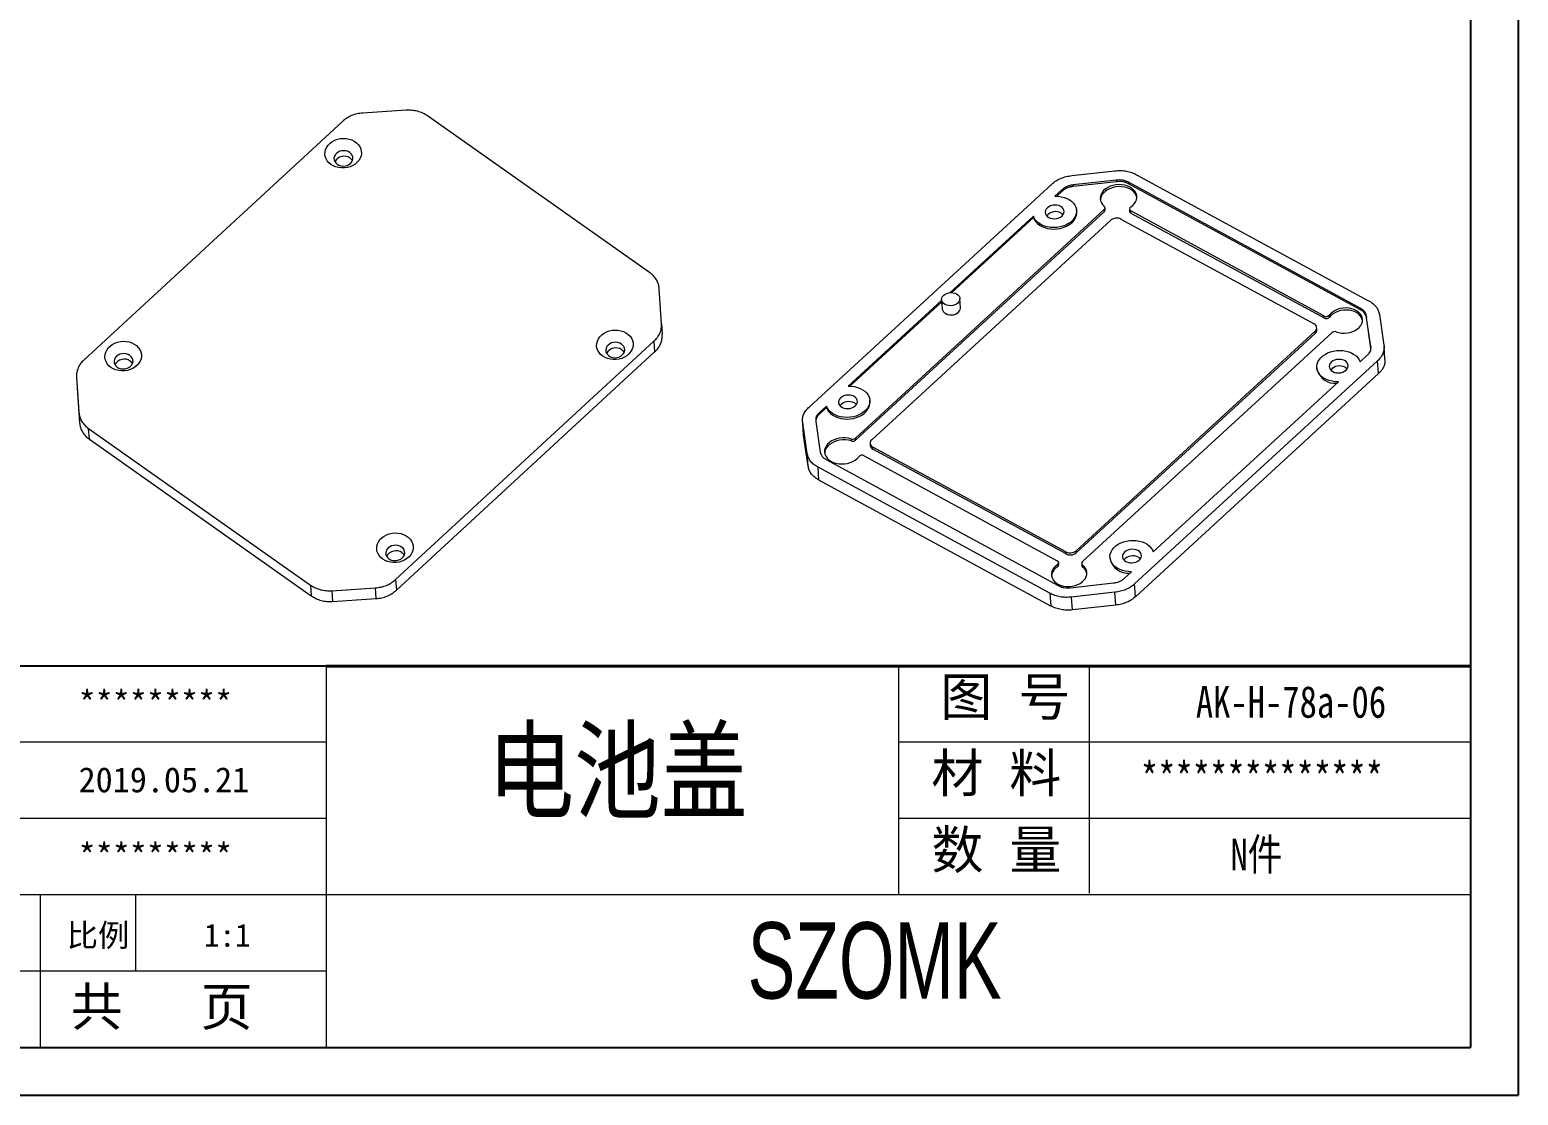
# Model space of a CAD drawing. Header units: inches. Extents: x 1127 to 4647, y 569 to 968.
# Drawn here: x 4443.2 to 4646.7, y 569 to 714.6 of the extents above; entities that cross this region are included whole.
import ezdxf

# ---------------------------------------------------------------- set-up
doc = ezdxf.new("R2010")
doc.units = ezdxf.units.IN
doc.layers.add('文字', color=81, linetype='Continuous')
doc.layers.add('粗实线', color=7, linetype='Continuous', lineweight=30)
doc.layers.add('细实线', color=3, linetype='Continuous', lineweight=9)
doc.styles.get("Standard").update_dxf_attribs({"font": 'txt', "bigfont": 'gbcbig.shx'})
doc.styles.add('宋体', font='', dxfattribs={"width": 0.8, "height": 3.5})
doc.styles.add('长仿宋', font='', dxfattribs={"width": 0.7, "height": 4})
doc.styles.get('宋体').set_extended_font_data('SimSun')
doc.styles.get('长仿宋').set_extended_font_data('SimSun')

msp = doc.modelspace()

# ---------------------------------------------------------------- linework, layer by layer
for p, q in [((4646.674, 842.769), (4646.674, 569.002)), ((4640.156, 836.251), (4640.156, 575.521)), ((4483.718, 627.667), (4405.499, 627.667)), ((4269.508, 575.521), (4640.156, 575.521)), ((4259.49, 569.002), (4646.674, 569.002))]:
    msp.add_line(p, q)
at = {"color": 7, "linetype": 'Continuous', "lineweight": 15}
for p, q in [((4485.935, 702.094), (4450.627, 669.527)), ((4494.648, 703.624), (4488.723, 703.236)), ((4527.904, 681.458), (4497.561, 702.855)), ((4585.646, 694.695), (4591.542, 695.347)), ((4591.731, 694.076), (4585.834, 693.424)), ((4591.731, 694.076), (4591.746, 693.866)), ((4594.504, 694.824), (4626.212, 677.603)), ((4549.735, 663.062), (4582.932, 693.545)), ((4584.33, 692.786), (4583.347, 691.883)), ((4584.345, 692.576), (4583.59, 691.882)), ((4584.33, 692.786), (4584.345, 692.576)), ((4585.834, 693.424), (4585.849, 693.215)), ((4591.746, 693.866), (4585.849, 693.215)), ((4625.081, 676.565), (4593.373, 693.785)), ((4593.373, 693.785), (4593.388, 693.575)), ((4625.096, 676.355), (4593.388, 693.575)), ((4590.079, 690.06), (4556.063, 658.826)), ((4586.317, 689.745), (4586.302, 689.955)), ((4590.099, 689.78), (4590.079, 690.06)), ((4590.209, 690.027), (4590.189, 690.306)), ((4593.519, 690.115), (4593.539, 689.835)), ((4620.118, 675.516), (4593.703, 689.862)), ((4593.724, 689.582), (4593.703, 689.862)), ((4556.083, 658.546), (4590.099, 689.78)), ((4558.289, 658.6), (4590.958, 688.599)), ((4580.387, 689.166), (4568.984, 678.695)), ((4580.402, 688.956), (4569.236, 678.702)), ((4580.387, 689.166), (4580.402, 688.956)), ((4592.363, 688.754), (4618.76, 674.418)), ((4593.724, 689.582), (4620.138, 675.237)), ((4529.551, 674.445), (4529.238, 679.232)), ((4567.856, 677.659), (4555.075, 665.923)), ((4567.852, 677.721), (4567.942, 676.462)), ((4570.436, 676.64), (4570.346, 677.9)), ((4567.872, 677.449), (4555.318, 665.922)), ((4620.889, 675.367), (4620.869, 675.647)), ((4625.081, 676.565), (4625.096, 676.355)), ((4627.688, 675.716), (4628.31, 671.524)), ((4529.551, 674.445), (4529.647, 672.976)), ((4619.15, 673.632), (4619.13, 673.912)), ((4620.138, 675.237), (4620.118, 675.516)), ((4626.522, 671.327), (4625.901, 675.519)), ((4625.901, 675.519), (4625.916, 675.309)), ((4626.538, 671.117), (4625.916, 675.309)), ((4493.211, 639.498), (4528.52, 672.065)), ((4528.52, 672.065), (4528.616, 670.595)), ((4618.909, 673.419), (4586.239, 643.421)), ((4618.929, 673.139), (4586.259, 643.141)), ((4587.093, 641.936), (4621.172, 673.228)), ((4618.929, 673.139), (4618.909, 673.419)), ((4493.307, 638.028), (4528.616, 670.595)), ((4625.052, 669.234), (4626.035, 670.136)), ((4626.522, 671.327), (4626.538, 671.117)), ((4628.455, 669.603), (4628.329, 671.352)), ((4627.432, 669.377), (4594.235, 638.894)), ((4627.557, 667.628), (4594.36, 637.146)), ((4619.137, 668.444), (4619.152, 668.234)), ((4627.557, 667.628), (4627.432, 669.377)), ((4449.595, 667.146), (4449.909, 662.359)), ((4449.595, 667.146), (4449.691, 665.676)), ((4449.691, 665.676), (4450.005, 660.889)), ((4596.78, 643.274), (4622.092, 666.516)), ((4558.046, 663.785), (4558.031, 663.995)), ((4449.909, 662.359), (4450.005, 660.889)), ((4552.116, 663.206), (4551.133, 662.303)), ((4551.133, 662.303), (4551.148, 662.093)), ((4552.131, 662.996), (4551.148, 662.093)), ((4552.116, 663.206), (4552.131, 662.996)), ((4451.242, 660.133), (4481.585, 638.736)), ((4451.338, 658.664), (4451.242, 660.133)), ((4548.838, 661.087), (4548.964, 659.339)), ((4549.479, 656.723), (4548.857, 660.915)), ((4548.983, 659.166), (4548.857, 660.915)), ((4548.983, 659.166), (4548.98, 659.339)), ((4550.645, 661.112), (4551.267, 656.92)), ((4451.338, 658.664), (4481.681, 637.267)), ((4549.604, 654.974), (4548.983, 659.166)), ((4555.453, 658.709), (4555.473, 658.429)), ((4556.063, 658.826), (4556.083, 658.546)), ((4558.068, 658.107), (4558.088, 657.827)), ((4584.835, 643.266), (4558.437, 657.602)), ((4558.457, 657.322), (4558.437, 657.602)), ((4584.855, 642.986), (4558.457, 657.322)), ((4549.604, 654.974), (4549.479, 656.723)), ((4552.087, 655.874), (4583.794, 638.654)), ((4557.265, 656.402), (4583.666, 642.064)), ((4582.664, 637.616), (4550.956, 654.836)), ((4551.081, 653.087), (4550.956, 654.836)), ((4582.789, 635.867), (4551.081, 653.087)), ((4584.855, 642.986), (4584.835, 643.266)), ((4586.239, 643.421), (4586.259, 643.141)), ((4583.68, 641.519), (4583.7, 641.239)), ((4583.87, 641.532), (4583.85, 641.812)), ((4586.982, 641.689), (4587.002, 641.409)), ((4587.125, 641.197), (4587.105, 641.477)), ((4590.866, 642.484), (4590.881, 642.274)), ((4493.211, 639.498), (4493.307, 638.028)), ((4585.437, 638.363), (4591.333, 639.015)), ((4592.838, 639.653), (4593.821, 640.556)), ((4481.585, 638.736), (4481.681, 637.267)), ((4484.499, 637.967), (4490.423, 638.355)), ((4484.499, 637.967), (4484.595, 636.498)), ((4490.423, 638.355), (4490.519, 636.886)), ((4582.664, 637.616), (4582.789, 635.867)), ((4591.522, 637.744), (4585.625, 637.092)), ((4585.75, 635.343), (4585.625, 637.092)), ((4591.647, 635.995), (4591.522, 637.744)), ((4594.36, 637.146), (4594.235, 638.894)), ((4484.595, 636.498), (4490.519, 636.886)), ((4591.647, 635.995), (4585.75, 635.343))]:
    msp.add_line(p, q, dxfattribs=at)
at = {"color": 7, "linetype": 'Continuous', "lineweight": 15, "flags": 128}
for points in [[(4484.363, 696.22), (4484.087, 696.451), (4483.861, 696.715), (4483.691, 697.006), (4483.582, 697.316), (4483.537, 697.639), (4483.556, 697.964), (4483.64, 698.284), (4483.785, 698.591), (4483.989, 698.876), (4484.245, 699.132), (4484.548, 699.353), (4484.889, 699.532), (4485.26, 699.666), (4485.652, 699.75), (4486.053, 699.783), (4486.453, 699.764), (4486.843, 699.692), (4487.211, 699.571), (4487.549, 699.403), (4487.848, 699.192), (4488.1, 698.944), (4488.299, 698.665), (4488.438, 698.364), (4488.516, 698.046), (4488.529, 697.721), (4488.478, 697.397), (4488.363, 697.083), (4488.188, 696.786), (4487.957, 696.515), (4487.676, 696.275), (4487.353, 696.075), (4486.996, 695.917), (4486.613, 695.808), (4486.216, 695.749), (4485.814, 695.743), (4485.418, 695.788), (4485.037, 695.885), (4484.683, 696.03), (4484.363, 696.22)], [(4486.949, 697.857), (4486.712, 697.989), (4486.443, 698.073), (4486.157, 698.107), (4485.866, 698.088), (4485.587, 698.017), (4485.332, 697.898), (4485.114, 697.737), (4484.945, 697.542), (4484.833, 697.322), (4484.783, 697.089), (4484.799, 696.854), (4484.878, 696.629), (4485.018, 696.426), (4485.211, 696.255), (4485.448, 696.123), (4485.716, 696.038), (4486.003, 696.005), (4486.293, 696.024), (4486.573, 696.095), (4486.828, 696.214), (4487.046, 696.375), (4487.215, 696.57), (4487.327, 696.79), (4487.377, 697.023), (4487.361, 697.258), (4487.282, 697.482), (4487.142, 697.685), (4486.949, 697.857)], [(4486.999, 697.093), (4487.192, 696.921), (4487.313, 696.753)], [(4583.347, 691.883), (4583.778, 691.872), (4584.199, 691.817), (4584.601, 691.718), (4584.977, 691.578), (4585.318, 691.4), (4585.617, 691.188), (4585.868, 690.945), (4586.066, 690.677), (4586.206, 690.39), (4586.287, 690.089), (4586.305, 689.781), (4586.26, 689.472), (4586.155, 689.169), (4585.99, 688.878), (4585.769, 688.604), (4585.497, 688.354), (4585.179, 688.134), (4584.823, 687.946), (4584.435, 687.796), (4584.023, 687.687), (4583.597, 687.62), (4583.165, 687.597), (4582.736, 687.619), (4582.318, 687.686), (4581.922, 687.795), (4581.554, 687.944), (4581.223, 688.131), (4580.935, 688.352), (4580.697, 688.601), (4580.513, 688.874), (4580.387, 689.166)], [(4593.687, 690.406), (4593.966, 690.622), (4594.194, 690.866), (4594.367, 691.13), (4594.48, 691.409), (4594.53, 691.695), (4594.515, 691.981), (4594.437, 692.259), (4594.296, 692.523), (4594.097, 692.765), (4593.846, 692.979), (4593.547, 693.159), (4593.21, 693.302), (4592.842, 693.403), (4592.453, 693.46), (4592.054, 693.471), (4591.654, 693.436), (4591.264, 693.356), (4590.894, 693.233), (4590.553, 693.07), (4590.251, 692.871), (4589.994, 692.642), (4589.79, 692.388), (4589.644, 692.116), (4589.56, 691.833), (4589.539, 691.547), (4589.583, 691.263), (4589.69, 690.991), (4589.858, 690.737), (4590.081, 690.507)], [(4594.531, 691.724), (4594.457, 691.979), (4594.316, 692.243), (4594.118, 692.485), (4593.866, 692.699), (4593.567, 692.879), (4593.23, 693.022), (4592.862, 693.123), (4592.473, 693.18), (4592.074, 693.191), (4591.674, 693.156), (4591.284, 693.076), (4590.914, 692.953), (4590.573, 692.79), (4590.271, 692.592), (4590.014, 692.362), (4589.81, 692.109), (4589.664, 691.837), (4589.58, 691.554), (4589.559, 691.368)], [(4584.127, 690.491), (4583.881, 690.594), (4583.608, 690.654), (4583.319, 690.669), (4583.03, 690.637), (4582.755, 690.56), (4582.508, 690.442), (4582.3, 690.289), (4582.144, 690.108), (4582.046, 689.909), (4582.011, 689.702), (4582.042, 689.496), (4582.136, 689.303), (4582.289, 689.132), (4582.493, 688.991), (4582.738, 688.888), (4583.012, 688.827), (4583.301, 688.813), (4583.59, 688.845), (4583.865, 688.922), (4584.112, 689.04), (4584.319, 689.193), (4584.476, 689.373), (4584.573, 689.572), (4584.608, 689.78), (4584.578, 689.985), (4584.484, 690.179), (4584.331, 690.35), (4584.127, 690.491)], [(4580.402, 688.956), (4580.528, 688.665), (4580.712, 688.391), (4580.95, 688.142), (4581.238, 687.921), (4581.569, 687.734), (4581.937, 687.585), (4582.333, 687.476), (4582.751, 687.409), (4583.18, 687.387), (4583.612, 687.41), (4584.039, 687.477), (4584.45, 687.586), (4584.838, 687.736), (4585.194, 687.924), (4585.512, 688.145), (4585.784, 688.394), (4586.005, 688.668), (4586.17, 688.959), (4586.275, 689.262), (4586.32, 689.571), (4586.317, 689.745)], [(4584.192, 689.581), (4584.396, 689.441), (4584.471, 689.367)], [(4568.314, 677.089), (4568.117, 677.225), (4567.97, 677.389), (4567.88, 677.575), (4567.85, 677.773), (4567.884, 677.972), (4567.978, 678.164), (4568.128, 678.337), (4568.327, 678.485), (4568.565, 678.598), (4568.83, 678.672), (4569.108, 678.703), (4569.385, 678.689), (4569.649, 678.631), (4569.884, 678.531), (4570.08, 678.396), (4570.227, 678.231), (4570.318, 678.045), (4570.347, 677.848), (4570.314, 677.648), (4570.22, 677.457), (4570.069, 677.283), (4569.87, 677.136), (4569.632, 677.023), (4569.368, 676.949), (4569.09, 676.918), (4568.812, 676.932), (4568.549, 676.99), (4568.314, 677.089)], [(4568.404, 675.83), (4568.639, 675.731), (4568.903, 675.673), (4569.18, 675.659), (4569.458, 675.689), (4569.723, 675.763), (4569.96, 675.877), (4570.16, 676.024), (4570.31, 676.198), (4570.404, 676.389), (4570.437, 676.589), (4570.436, 676.64)], [(4621.803, 673.338), (4622.159, 673.234), (4622.536, 673.175), (4622.925, 673.16), (4623.316, 673.191), (4623.697, 673.266), (4624.06, 673.384), (4624.393, 673.542), (4624.69, 673.734), (4624.941, 673.957), (4625.14, 674.205), (4625.283, 674.47), (4625.364, 674.746), (4625.383, 675.026), (4625.338, 675.302), (4625.231, 675.567), (4625.064, 675.814), (4624.842, 676.037), (4624.571, 676.229), (4624.258, 676.386), (4623.912, 676.503), (4623.54, 676.577), (4623.154, 676.607), (4622.763, 676.591), (4622.377, 676.531), (4622.007, 676.427), (4621.663, 676.282), (4621.353, 676.1), (4621.086, 675.887), (4620.869, 675.647)], [(4625.383, 674.915), (4625.358, 675.023), (4625.251, 675.288), (4625.084, 675.535), (4624.862, 675.757), (4624.591, 675.949), (4624.278, 676.106), (4623.932, 676.223), (4623.56, 676.297), (4623.174, 676.327), (4622.783, 676.311), (4622.397, 676.251), (4622.027, 676.147), (4621.683, 676.002), (4621.373, 675.821), (4621.106, 675.607), (4620.889, 675.367)], [(4521.512, 670.024), (4521.235, 670.254), (4521.01, 670.518), (4520.84, 670.81), (4520.731, 671.12), (4520.685, 671.443), (4520.705, 671.768), (4520.788, 672.088), (4520.933, 672.395), (4521.137, 672.68), (4521.394, 672.936), (4521.697, 673.157), (4522.038, 673.336), (4522.409, 673.47), (4522.8, 673.554), (4523.201, 673.587), (4523.601, 673.568), (4523.991, 673.496), (4524.36, 673.375), (4524.698, 673.206), (4524.997, 672.996), (4525.249, 672.748), (4525.447, 672.469), (4525.587, 672.167), (4525.664, 671.85), (4525.678, 671.525), (4525.626, 671.201), (4525.511, 670.887), (4525.336, 670.59), (4525.105, 670.319), (4524.825, 670.079), (4524.502, 669.878), (4524.144, 669.721), (4523.762, 669.612), (4523.365, 669.553), (4522.963, 669.547), (4522.566, 669.592), (4522.186, 669.689), (4521.831, 669.834), (4521.512, 670.024)], [(4454.293, 668.486), (4454.017, 668.716), (4453.791, 668.98), (4453.621, 669.271), (4453.512, 669.581), (4453.467, 669.904), (4453.486, 670.229), (4453.57, 670.549), (4453.715, 670.856), (4453.919, 671.141), (4454.175, 671.397), (4454.478, 671.618), (4454.82, 671.797), (4455.191, 671.931), (4455.582, 672.015), (4455.983, 672.048), (4456.383, 672.029), (4456.773, 671.957), (4457.141, 671.836), (4457.48, 671.668), (4457.778, 671.457), (4458.03, 671.209), (4458.229, 670.931), (4458.369, 670.629), (4458.446, 670.311), (4458.459, 669.986), (4458.408, 669.662), (4458.293, 669.348), (4458.118, 669.051), (4457.887, 668.78), (4457.606, 668.54), (4457.283, 668.34), (4456.926, 668.182), (4456.543, 668.073), (4456.146, 668.014), (4455.744, 668.008), (4455.348, 668.053), (4454.967, 668.15), (4454.613, 668.295), (4454.293, 668.486)], [(4524.097, 671.661), (4523.86, 671.792), (4523.592, 671.877), (4523.305, 671.911), (4523.015, 671.892), (4522.735, 671.821), (4522.48, 671.702), (4522.263, 671.541), (4522.093, 671.345), (4521.981, 671.126), (4521.932, 670.893), (4521.947, 670.658), (4522.027, 670.433), (4522.167, 670.23), (4522.36, 670.059), (4522.596, 669.927), (4522.865, 669.842), (4523.151, 669.809), (4523.442, 669.828), (4523.722, 669.898), (4523.977, 670.017), (4524.194, 670.179), (4524.363, 670.374), (4524.476, 670.594), (4524.525, 670.827), (4524.51, 671.062), (4524.43, 671.286), (4524.29, 671.489), (4524.097, 671.661)], [(4456.879, 670.122), (4456.642, 670.254), (4456.374, 670.338), (4456.087, 670.372), (4455.796, 670.353), (4455.517, 670.282), (4455.262, 670.163), (4455.044, 670.002), (4454.875, 669.807), (4454.763, 669.587), (4454.713, 669.354), (4454.729, 669.119), (4454.808, 668.895), (4454.948, 668.691), (4455.141, 668.52), (4455.378, 668.388), (4455.646, 668.303), (4455.933, 668.27), (4456.223, 668.289), (4456.503, 668.36), (4456.758, 668.479), (4456.976, 668.64), (4457.145, 668.835), (4457.257, 669.055), (4457.307, 669.288), (4457.291, 669.523), (4457.212, 669.747), (4457.072, 669.95), (4456.879, 670.122)], [(4524.147, 670.897), (4524.34, 670.725), (4524.461, 670.557)], [(4622.092, 666.516), (4621.661, 666.527), (4621.24, 666.582), (4620.838, 666.681), (4620.462, 666.821), (4620.121, 666.999), (4619.822, 667.211), (4619.571, 667.454), (4619.373, 667.722), (4619.233, 668.009), (4619.153, 668.31), (4619.134, 668.618), (4619.179, 668.927), (4619.284, 669.23), (4619.449, 669.522), (4619.67, 669.795), (4619.942, 670.045), (4620.26, 670.266), (4620.616, 670.453), (4621.004, 670.603), (4621.416, 670.713), (4621.842, 670.779), (4622.274, 670.802), (4622.703, 670.78), (4623.121, 670.714), (4623.517, 670.605), (4623.885, 670.455), (4624.216, 670.268), (4624.504, 670.048), (4624.742, 669.798), (4624.926, 669.525), (4625.052, 669.234)], [(4622.946, 669.408), (4622.701, 669.511), (4622.427, 669.572), (4622.139, 669.586), (4621.849, 669.554), (4621.574, 669.478), (4621.327, 669.36), (4621.12, 669.206), (4620.964, 669.026), (4620.866, 668.827), (4620.831, 668.619), (4620.861, 668.414), (4620.956, 668.22), (4621.108, 668.049), (4621.313, 667.908), (4621.558, 667.805), (4621.831, 667.745), (4622.12, 667.73), (4622.409, 667.762), (4622.684, 667.839), (4622.932, 667.957), (4623.139, 668.11), (4623.295, 668.291), (4623.393, 668.49), (4623.428, 668.697), (4623.397, 668.903), (4623.303, 669.096), (4623.15, 669.268), (4622.946, 669.408)], [(4456.929, 669.358), (4457.122, 669.186), (4457.243, 669.018)], [(4623.011, 668.499), (4623.215, 668.358), (4623.291, 668.285)], [(4555.075, 665.923), (4555.506, 665.912), (4555.927, 665.857), (4556.33, 665.758), (4556.706, 665.618), (4557.047, 665.44), (4557.346, 665.228), (4557.597, 664.985), (4557.795, 664.717), (4557.935, 664.43), (4558.015, 664.129), (4558.033, 663.821), (4557.989, 663.512), (4557.883, 663.209), (4557.718, 662.918), (4557.497, 662.644), (4557.225, 662.394), (4556.908, 662.173), (4556.551, 661.986), (4556.163, 661.836), (4555.752, 661.727), (4555.326, 661.66), (4554.893, 661.637), (4554.464, 661.659), (4554.047, 661.726), (4553.65, 661.835), (4553.283, 661.984), (4552.951, 662.171), (4552.664, 662.392), (4552.425, 662.641), (4552.242, 662.914), (4552.116, 663.206)], [(4552.131, 662.996), (4552.257, 662.704), (4552.44, 662.431), (4552.679, 662.182), (4552.966, 661.961), (4553.298, 661.774), (4553.665, 661.625), (4554.062, 661.516), (4554.479, 661.449), (4554.909, 661.427), (4555.341, 661.45), (4555.767, 661.517), (4556.178, 661.626), (4556.566, 661.776), (4556.923, 661.964), (4557.24, 662.184), (4557.512, 662.434), (4557.733, 662.708), (4557.898, 662.999), (4558.004, 663.302), (4558.048, 663.611), (4558.046, 663.785)], [(4555.855, 664.531), (4555.61, 664.634), (4555.336, 664.694), (4555.048, 664.709), (4554.758, 664.677), (4554.483, 664.6), (4554.236, 664.482), (4554.029, 664.329), (4553.873, 664.148), (4553.775, 663.949), (4553.74, 663.742), (4553.77, 663.536), (4553.865, 663.343), (4554.017, 663.172), (4554.222, 663.031), (4554.467, 662.928), (4554.74, 662.867), (4555.029, 662.853), (4555.318, 662.885), (4555.593, 662.962), (4555.841, 663.08), (4556.048, 663.233), (4556.204, 663.413), (4556.302, 663.612), (4556.337, 663.82), (4556.306, 664.025), (4556.212, 664.219), (4556.059, 664.39), (4555.855, 664.531)], [(4555.92, 663.621), (4556.124, 663.481), (4556.2, 663.407)], [(4555.453, 658.709), (4555.081, 658.803), (4554.689, 658.852), (4554.289, 658.855), (4553.89, 658.812), (4553.503, 658.724), (4553.137, 658.594), (4552.803, 658.425), (4552.507, 658.22), (4552.26, 657.987), (4552.065, 657.729), (4551.93, 657.455), (4551.856, 657.17), (4551.847, 656.884), (4551.902, 656.602), (4552.02, 656.332), (4552.197, 656.082), (4552.43, 655.856), (4552.712, 655.663), (4553.036, 655.505), (4553.393, 655.388), (4553.775, 655.315), (4554.172, 655.287), (4554.573, 655.305), (4554.968, 655.368), (4555.346, 655.475), (4555.699, 655.624), (4556.017, 655.81), (4556.291, 656.028), (4556.515, 656.274)], [(4555.473, 658.429), (4555.101, 658.523), (4554.709, 658.572), (4554.309, 658.575), (4553.91, 658.532), (4553.523, 658.445), (4553.157, 658.314), (4552.823, 658.145), (4552.528, 657.941), (4552.28, 657.707), (4552.085, 657.449), (4551.95, 657.175), (4551.876, 656.891), (4551.864, 656.755)], [(4491.442, 642.289), (4491.165, 642.52), (4490.94, 642.784), (4490.77, 643.075), (4490.661, 643.385), (4490.616, 643.708), (4490.635, 644.033), (4490.718, 644.353), (4490.863, 644.66), (4491.067, 644.945), (4491.324, 645.201), (4491.627, 645.422), (4491.968, 645.601), (4492.339, 645.735), (4492.73, 645.819), (4493.131, 645.852), (4493.532, 645.833), (4493.921, 645.761), (4494.29, 645.64), (4494.628, 645.472), (4494.927, 645.261), (4495.179, 645.013), (4495.377, 644.734), (4495.517, 644.433), (4495.594, 644.115), (4495.608, 643.79), (4495.556, 643.466), (4495.441, 643.152), (4495.266, 642.855), (4495.036, 642.584), (4494.755, 642.344), (4494.432, 642.144), (4494.074, 641.986), (4493.692, 641.877), (4493.295, 641.818), (4492.893, 641.812), (4492.496, 641.857), (4492.116, 641.954), (4491.761, 642.099), (4491.442, 642.289)], [(4494.027, 643.926), (4493.79, 644.058), (4493.522, 644.142), (4493.235, 644.176), (4492.945, 644.157), (4492.665, 644.086), (4492.41, 643.967), (4492.193, 643.806), (4492.024, 643.611), (4491.911, 643.391), (4491.862, 643.158), (4491.877, 642.923), (4491.957, 642.698), (4492.097, 642.495), (4492.29, 642.324), (4492.526, 642.192), (4492.795, 642.107), (4493.081, 642.074), (4493.372, 642.093), (4493.652, 642.164), (4493.907, 642.282), (4494.124, 642.444), (4494.293, 642.639), (4494.406, 642.859), (4494.455, 643.092), (4494.44, 643.327), (4494.36, 643.551), (4494.22, 643.754), (4494.027, 643.926)], [(4494.077, 643.162), (4494.27, 642.99), (4494.391, 642.822)], [(4593.821, 640.556), (4593.39, 640.567), (4592.969, 640.622), (4592.566, 640.721), (4592.191, 640.861), (4591.85, 641.039), (4591.55, 641.251), (4591.299, 641.494), (4591.102, 641.762), (4590.961, 642.049), (4590.881, 642.35), (4590.863, 642.658), (4590.907, 642.967), (4591.013, 643.27), (4591.178, 643.562), (4591.399, 643.835), (4591.671, 644.085), (4591.988, 644.306), (4592.345, 644.493), (4592.733, 644.643), (4593.144, 644.753), (4593.57, 644.819), (4594.003, 644.842), (4594.432, 644.82), (4594.849, 644.754), (4595.246, 644.645), (4595.614, 644.495), (4595.945, 644.308), (4596.232, 644.087), (4596.471, 643.838), (4596.655, 643.565), (4596.78, 643.274)], [(4594.675, 643.448), (4594.429, 643.551), (4594.156, 643.612), (4593.867, 643.626), (4593.578, 643.594), (4593.303, 643.518), (4593.056, 643.4), (4592.849, 643.246), (4592.692, 643.066), (4592.594, 642.867), (4592.56, 642.659), (4592.59, 642.454), (4592.684, 642.26), (4592.837, 642.089), (4593.041, 641.948), (4593.286, 641.845), (4593.56, 641.785), (4593.849, 641.77), (4594.138, 641.802), (4594.413, 641.879), (4594.66, 641.997), (4594.867, 642.15), (4595.024, 642.331), (4595.122, 642.53), (4595.156, 642.737), (4595.126, 642.943), (4595.032, 643.136), (4594.879, 643.307), (4594.675, 643.448)], [(4583.68, 641.519), (4583.406, 641.307), (4583.181, 641.068), (4583.011, 640.808), (4582.901, 640.534), (4582.854, 640.253), (4582.87, 639.972), (4582.95, 639.699), (4583.092, 639.442), (4583.291, 639.206), (4583.542, 638.998), (4583.839, 638.823), (4584.174, 638.687), (4584.538, 638.592), (4584.922, 638.542), (4585.315, 638.537), (4585.707, 638.578), (4586.088, 638.663), (4586.448, 638.791), (4586.776, 638.958), (4587.066, 639.159), (4587.308, 639.389), (4587.497, 639.643), (4587.627, 639.913), (4587.696, 640.193), (4587.7, 640.475), (4587.641, 640.751), (4587.52, 641.015), (4587.34, 641.259), (4587.105, 641.477)], [(4594.74, 642.539), (4594.944, 642.398), (4595.019, 642.324)]]:
    msp.add_lwpolyline(points, dxfattribs=at)
at = {"color": 7, "linetype": 'Continuous', "lineweight": 15}
for centre, radius, start, end in [((4486.167, 695.917), 1.44, 54.74756, 151.91589), ((4589.903, 690.284), 0.285, 308.01488, 51.32353), ((4589.906, 690.014), 0.303, 309.39291, 2.31649), ((4593.824, 690.138), 0.301, 116.9338, 246.49278), ((4593.859, 689.875), 0.323, 187.1567, 245.13639), ((4583.436, 688.166), 1.605, 61.91111, 139.61942), ((4591.779, 687.61), 1.285, 62.93798, 129.67524), ((4568.741, 676.56), 0.804, 187.04799, 245.24509), ((4620.409, 676.068), 0.623, 242.18592, 317.5078), ((4618.536, 673.874), 0.588, 309.2897, 67.58711), ((4618.537, 673.611), 0.613, 309.70547, 2.00393), ((4620.429, 675.788), 0.623, 242.18592, 317.5078), ((4621.583, 672.73), 0.646, 70.13813, 129.55559), ((4456.097, 668.182), 1.44, 54.74756, 151.91589), ((4523.316, 669.721), 1.44, 54.74756, 151.91589), ((4621.652, 668.881), 2.582, 194.49816, 274.71293), ((4622.256, 667.083), 1.605, 61.91111, 139.61943), ((4555.165, 662.206), 1.605, 61.91111, 139.61942), ((4555.652, 659.323), 0.646, 252.02, 309.56898), ((4555.672, 659.044), 0.646, 252.02, 309.56898), ((4558.661, 658.145), 0.588, 129.2897, 247.58711), ((4558.718, 657.9), 0.634, 186.55523, 245.73786), ((4556.974, 655.85), 0.624, 62.21361, 137.2712), ((4493.246, 641.986), 1.44, 54.74756, 151.91589), ((4585.419, 644.41), 1.285, 242.93798, 309.67524), ((4585.439, 644.13), 1.285, 242.93798, 309.67524), ((4584.514, 639.806), 1.648, 119.58319, 174.74039), ((4583.545, 641.788), 0.301, 296.64542, 66.4576), ((4583.546, 641.524), 0.324, 298.44335, 1.31096), ((4587.27, 641.711), 0.286, 128.18692, 234.91609), ((4587.3, 641.439), 0.299, 185.81157, 234.29774), ((4586.249, 639.994), 1.488, 12.00821, 53.93725), ((4593.381, 642.921), 2.582, 194.49816, 274.71293), ((4593.984, 641.123), 1.605, 61.91111, 139.61942)]:
    msp.add_arc(centre, radius, start, end, dxfattribs=at)
for points, knots in [([(4488.723, 703.236), (4488.457, 703.219), (4488.194, 703.183), (4487.677, 703.072), (4487.427, 702.995), (4486.953, 702.8), (4486.725, 702.681), (4486.306, 702.409), (4486.113, 702.258), (4485.935, 702.094)], [0, 0, 0, 0, 0.25, 0.25, 0.5, 0.5, 0.75, 0.75, 1, 1, 1, 1]), ([(4497.561, 702.855), (4497.363, 702.995), (4497.151, 703.12), (4496.698, 703.336), (4496.459, 703.423), (4495.964, 703.554), (4495.703, 703.598), (4495.178, 703.641), (4494.914, 703.642), (4494.648, 703.624)], [0, 0, 0, 0, 0.25, 0.25, 0.5, 0.5, 0.75, 0.75, 1, 1, 1, 1]), ([(4582.932, 693.545), (4583.1, 693.699), (4583.284, 693.842), (4583.687, 694.104), (4583.904, 694.219), (4584.366, 694.415), (4584.613, 694.497), (4585.121, 694.621), (4585.381, 694.666), (4585.646, 694.695)], [0, 0, 0, 0, 0.25, 0.25, 0.5, 0.5, 0.75, 0.75, 1, 1, 1, 1]), ([(4591.542, 695.347), (4591.807, 695.376), (4592.072, 695.389), (4592.603, 695.379), (4592.863, 695.354), (4593.367, 695.265), (4593.614, 695.2), (4594.078, 695.034), (4594.297, 694.936), (4594.504, 694.824)], [0, 0, 0, 0, 0.25, 0.25, 0.5, 0.5, 0.75, 0.75, 1, 1, 1, 1]), ([(4593.373, 693.785), (4593.258, 693.848), (4593.136, 693.903), (4592.879, 693.999), (4592.744, 694.035), (4592.464, 694.085), (4592.317, 694.098), (4592.024, 694.1), (4591.878, 694.092), (4591.731, 694.076)], [0, 0, 0, 0, 0.25, 0.25, 0.5, 0.5, 0.75, 0.75, 1, 1, 1, 1]), ([(4593.388, 693.575), (4593.273, 693.638), (4593.151, 693.693), (4592.894, 693.789), (4592.759, 693.825), (4592.479, 693.875), (4592.332, 693.888), (4592.039, 693.89), (4591.893, 693.882), (4591.746, 693.866)], [0, 0, 0, 0, 0.25, 0.25, 0.5, 0.5, 0.75, 0.75, 1, 1, 1, 1]), ([(4585.834, 693.424), (4585.687, 693.408), (4585.542, 693.383), (4585.256, 693.317), (4585.121, 693.273), (4584.864, 693.164), (4584.742, 693.098), (4584.524, 692.95), (4584.423, 692.871), (4584.33, 692.786)], [0, 0, 0, 0, 0.25, 0.25, 0.5, 0.5, 0.75, 0.75, 1, 1, 1, 1]), ([(4585.849, 693.215), (4585.702, 693.198), (4585.557, 693.174), (4585.272, 693.107), (4585.136, 693.063), (4584.879, 692.954), (4584.757, 692.888), (4584.539, 692.741), (4584.438, 692.661), (4584.345, 692.576)], [0, 0, 0, 0, 0.25, 0.25, 0.5, 0.5, 0.75, 0.75, 1, 1, 1, 1]), ([(4529.238, 679.232), (4529.224, 679.447), (4529.187, 679.659), (4529.064, 680.075), (4528.975, 680.275), (4528.748, 680.654), (4528.607, 680.835), (4528.283, 681.167), (4528.102, 681.319), (4527.904, 681.458)], [0, 0, 0, 0, 0.25, 0.25, 0.5, 0.5, 0.75, 0.75, 1, 1, 1, 1]), ([(4626.212, 677.603), (4626.419, 677.491), (4626.61, 677.366), (4626.957, 677.091), (4627.108, 676.94), (4627.359, 676.619), (4627.461, 676.446), (4627.61, 676.088), (4627.661, 675.905), (4627.688, 675.716)], [0, 0, 0, 0, 0.25, 0.25, 0.5, 0.5, 0.75, 0.75, 1, 1, 1, 1]), ([(4625.901, 675.519), (4625.885, 675.624), (4625.858, 675.726), (4625.779, 675.927), (4625.723, 676.022), (4625.583, 676.201), (4625.497, 676.285), (4625.302, 676.434), (4625.196, 676.503), (4625.081, 676.565)], [0, 0, 0, 0, 0.25, 0.25, 0.5, 0.5, 0.75, 0.75, 1, 1, 1, 1]), ([(4625.916, 675.309), (4625.9, 675.414), (4625.873, 675.516), (4625.794, 675.718), (4625.739, 675.812), (4625.598, 675.991), (4625.512, 676.075), (4625.317, 676.224), (4625.211, 676.293), (4625.096, 676.355)], [0, 0, 0, 0, 0.25, 0.25, 0.5, 0.5, 0.75, 0.75, 1, 1, 1, 1]), ([(4528.52, 672.065), (4528.698, 672.229), (4528.858, 672.404), (4529.138, 672.777), (4529.252, 672.973), (4529.427, 673.377), (4529.49, 673.59), (4529.557, 674.016), (4529.566, 674.231), (4529.551, 674.445)], [0, 0, 0, 0, 0.25, 0.25, 0.5, 0.5, 0.75, 0.75, 1, 1, 1, 1]), ([(4528.616, 670.595), (4528.794, 670.759), (4528.954, 670.934), (4529.234, 671.307), (4529.348, 671.503), (4529.524, 671.908), (4529.586, 672.12), (4529.653, 672.547), (4529.662, 672.761), (4529.647, 672.976)], [0, 0, 0, 0, 0.25, 0.25, 0.5, 0.5, 0.75, 0.75, 1, 1, 1, 1]), ([(4628.31, 671.524), (4628.338, 671.336), (4628.343, 671.147), (4628.303, 670.766), (4628.255, 670.579), (4628.106, 670.214), (4628.002, 670.033), (4627.748, 669.693), (4627.6, 669.531), (4627.432, 669.377)], [0, 0, 0, 0, 0.25, 0.25, 0.5, 0.5, 0.75, 0.75, 1, 1, 1, 1]), ([(4450.627, 669.527), (4450.448, 669.363), (4450.288, 669.188), (4450.009, 668.815), (4449.894, 668.619), (4449.719, 668.214), (4449.656, 668.002), (4449.589, 667.575), (4449.581, 667.361), (4449.595, 667.146)], [0, 0, 0, 0, 0.25, 0.25, 0.5, 0.5, 0.75, 0.75, 1, 1, 1, 1]), ([(4626.035, 670.136), (4626.128, 670.222), (4626.211, 670.312), (4626.358, 670.501), (4626.415, 670.599), (4626.498, 670.802), (4626.524, 670.908), (4626.541, 671.118), (4626.538, 671.223), (4626.522, 671.327)], [0, 0, 0, 0, 0.25, 0.25, 0.5, 0.5, 0.75, 0.75, 1, 1, 1, 1]), ([(4628.45, 669.602), (4628.454, 669.559), (4628.468, 669.413), (4628.452, 669.192), (4628.407, 668.942), (4628.339, 668.722), (4628.245, 668.503), (4628.099, 668.241), (4627.878, 667.943), (4627.665, 667.734), (4627.557, 667.628)], [0, 0, 0, 0, 0.0629096, 0.2102033, 0.3152801, 0.4211018, 0.5292316, 0.6381522, 0.817635, 1, 1, 1, 1]), ([(4449.909, 662.359), (4449.923, 662.144), (4449.959, 661.932), (4450.082, 661.516), (4450.171, 661.316), (4450.398, 660.938), (4450.539, 660.756), (4450.863, 660.425), (4451.044, 660.273), (4451.242, 660.133)], [0, 0, 0, 0, 0.25, 0.25, 0.5, 0.5, 0.75, 0.75, 1, 1, 1, 1]), ([(4548.857, 660.915), (4548.829, 661.103), (4548.824, 661.292), (4548.864, 661.673), (4548.912, 661.86), (4549.062, 662.226), (4549.165, 662.406), (4549.42, 662.747), (4549.568, 662.908), (4549.735, 663.062)], [0, 0, 0, 0, 0.25, 0.25, 0.5, 0.5, 0.75, 0.75, 1, 1, 1, 1]), ([(4551.133, 662.303), (4551.04, 662.217), (4550.956, 662.127), (4550.81, 661.938), (4550.753, 661.84), (4550.669, 661.637), (4550.643, 661.531), (4550.626, 661.321), (4550.63, 661.217), (4550.645, 661.112)], [0, 0, 0, 0, 0.25, 0.25, 0.5, 0.5, 0.75, 0.75, 1, 1, 1, 1]), ([(4551.148, 662.093), (4551.062, 662.005), (4550.849, 661.789), (4550.672, 661.499), (4550.673, 661.307), (4550.673, 661.27)], [0, 0, 0, 0, 0.3545111, 0.8742781, 1, 1, 1, 1]), ([(4450.005, 660.889), (4450.019, 660.674), (4450.055, 660.463), (4450.178, 660.046), (4450.267, 659.847), (4450.494, 659.468), (4450.635, 659.287), (4450.959, 658.955), (4451.14, 658.803), (4451.338, 658.664)], [0, 0, 0, 0, 0.25, 0.25, 0.5, 0.5, 0.75, 0.75, 1, 1, 1, 1]), ([(4550.956, 654.836), (4550.749, 654.948), (4550.557, 655.073), (4550.21, 655.349), (4550.06, 655.499), (4549.809, 655.82), (4549.706, 655.993), (4549.557, 656.351), (4549.507, 656.535), (4549.479, 656.723)], [0, 0, 0, 0, 0.25, 0.25, 0.5, 0.5, 0.75, 0.75, 1, 1, 1, 1]), ([(4551.267, 656.92), (4551.283, 656.816), (4551.31, 656.713), (4551.389, 656.512), (4551.444, 656.417), (4551.584, 656.238), (4551.671, 656.154), (4551.866, 656.005), (4551.972, 655.937), (4552.087, 655.874)], [0, 0, 0, 0, 0.25, 0.25, 0.5, 0.5, 0.75, 0.75, 1, 1, 1, 1]), ([(4551.081, 653.087), (4550.874, 653.199), (4550.683, 653.324), (4550.335, 653.6), (4550.185, 653.75), (4549.934, 654.071), (4549.831, 654.244), (4549.683, 654.602), (4549.632, 654.786), (4549.604, 654.974)], [0, 0, 0, 0, 0.25, 0.25, 0.5, 0.5, 0.75, 0.75, 1, 1, 1, 1]), ([(4490.423, 638.355), (4490.689, 638.373), (4490.952, 638.408), (4491.47, 638.52), (4491.719, 638.597), (4492.193, 638.791), (4492.421, 638.911), (4492.84, 639.183), (4493.033, 639.333), (4493.211, 639.498)], [0, 0, 0, 0, 0.25, 0.25, 0.5, 0.5, 0.75, 0.75, 1, 1, 1, 1]), ([(4591.333, 639.015), (4591.481, 639.031), (4591.626, 639.056), (4591.911, 639.122), (4592.047, 639.166), (4592.303, 639.276), (4592.425, 639.342), (4592.644, 639.489), (4592.745, 639.568), (4592.838, 639.653)], [0, 0, 0, 0, 0.25, 0.25, 0.5, 0.5, 0.75, 0.75, 1, 1, 1, 1]), ([(4481.585, 638.736), (4481.783, 638.597), (4481.995, 638.472), (4482.448, 638.256), (4482.687, 638.169), (4483.182, 638.038), (4483.443, 637.993), (4483.968, 637.951), (4484.233, 637.95), (4484.499, 637.967)], [0, 0, 0, 0, 0.25, 0.25, 0.5, 0.5, 0.75, 0.75, 1, 1, 1, 1]), ([(4481.681, 637.267), (4481.879, 637.127), (4482.091, 637.002), (4482.544, 636.786), (4482.783, 636.699), (4483.278, 636.568), (4483.539, 636.524), (4484.064, 636.481), (4484.329, 636.48), (4484.595, 636.498)], [0, 0, 0, 0, 0.25, 0.25, 0.5, 0.5, 0.75, 0.75, 1, 1, 1, 1]), ([(4490.519, 636.886), (4490.785, 636.903), (4491.048, 636.938), (4491.566, 637.05), (4491.815, 637.127), (4492.289, 637.322), (4492.517, 637.441), (4492.936, 637.713), (4493.129, 637.864), (4493.307, 638.028)], [0, 0, 0, 0, 0.25, 0.25, 0.5, 0.5, 0.75, 0.75, 1, 1, 1, 1]), ([(4585.625, 637.092), (4585.36, 637.063), (4585.095, 637.05), (4584.565, 637.06), (4584.305, 637.085), (4583.801, 637.174), (4583.554, 637.239), (4583.089, 637.405), (4582.87, 637.503), (4582.664, 637.616)], [0, 0, 0, 0, 0.25, 0.25, 0.5, 0.5, 0.75, 0.75, 1, 1, 1, 1]), ([(4583.794, 638.654), (4583.91, 638.591), (4584.031, 638.536), (4584.289, 638.441), (4584.423, 638.404), (4584.704, 638.355), (4584.851, 638.341), (4585.143, 638.339), (4585.29, 638.347), (4585.437, 638.363)], [0, 0, 0, 0, 0.25, 0.25, 0.5, 0.5, 0.75, 0.75, 1, 1, 1, 1]), ([(4594.235, 638.894), (4594.068, 638.741), (4593.884, 638.598), (4593.481, 638.335), (4593.263, 638.22), (4592.802, 638.024), (4592.554, 637.942), (4592.046, 637.818), (4591.787, 637.773), (4591.522, 637.744)], [0, 0, 0, 0, 0.25, 0.25, 0.5, 0.5, 0.75, 0.75, 1, 1, 1, 1]), ([(4594.36, 637.146), (4594.193, 636.992), (4594.009, 636.849), (4593.606, 636.586), (4593.389, 636.471), (4592.927, 636.275), (4592.68, 636.193), (4592.172, 636.069), (4591.912, 636.024), (4591.647, 635.995)], [0, 0, 0, 0, 0.25, 0.25, 0.5, 0.5, 0.75, 0.75, 1, 1, 1, 1]), ([(4585.75, 635.343), (4585.486, 635.314), (4585.221, 635.301), (4584.69, 635.311), (4584.43, 635.336), (4583.926, 635.425), (4583.679, 635.49), (4583.215, 635.656), (4582.996, 635.754), (4582.789, 635.867)], [0, 0, 0, 0, 0.25, 0.25, 0.5, 0.5, 0.75, 0.75, 1, 1, 1, 1])]:
    msp.add_open_spline(points, degree=3, knots=knots, dxfattribs=at)
at = {"layer": '粗实线', "color": 7, "lineweight": 40}
msp.add_line((4640.156, 627.667), (4483.718, 627.667), dxfattribs=at)
at = {"layer": '细实线', "color": 7}
for p, q in [((4483.718, 627.667), (4483.718, 575.521)), ((4561.937, 627.667), (4561.937, 596.379)), ((4588.01, 627.667), (4588.01, 596.598)), ((4483.718, 617.237), (4405.499, 617.237)), ((4640.156, 617.237), (4561.937, 617.237)), ((4483.718, 606.808), (4405.499, 606.808)), ((4640.156, 606.808), (4561.937, 606.808)), ((4640.156, 596.379), (4405.499, 596.379)), ((4444.608, 596.379), (4444.608, 575.521)), ((4457.645, 596.379), (4457.645, 585.95)), ((4483.718, 585.95), (4405.499, 585.95))]:
    msp.add_line(p, q, dxfattribs=at)

# ---------------------------------------------------------------- texts
at = {"char_height": 3.42982, "width": 1949.33966, "attachment_point": 1}
for s, insert in [('{\\fSimHei|b0|i0|c134|p49;*********}', (4449.866, 624.266)), ('{\\fSimHei|b0|i0|c134|p49;2019.\\fSimHei|b0|i0|c0|p49;0\\fSimHei|b0|i0|c134|p49;5.21}', (4449.866, 613.837)), ('{\\fSimHei|b0|i0|c134|p49;*********}', (4449.866, 603.407))]:
    msp.add_mtext(s, dxfattribs=dict(at, insert=insert))
at = {"layer": '文字', "color": 0, "attachment_point": 1, "style": '宋体'}
for s, insert, char_height, width in [('{\\H1.111x;AK-H-78a-06}', (4602.602, 624.942), 3.91095, 45.215), ('电池盖', (4505.753, 618.82), 10.8638, 138.88921), ('{\\H1.111x;**************}', (4595.079, 614.513), 3.91095, 45.215), ('{\\H1.111x;N件}', (4607.332, 604.084), 3.91095, 45.215)]:
    msp.add_mtext(s, dxfattribs=dict(at, insert=insert, char_height=char_height, width=width))
at = {"layer": '粗实线', "insert": (4541.332, 592.645), "char_height": 10.42921, "width": 116.95322, "attachment_point": 1, "style": '长仿宋'}
msp.add_mtext('{\\fSTXinwei|b0|i0|c134|p2;SZOMK}', dxfattribs=at)
at = {"layer": '细实线', "color": 7, "attachment_point": 1}
for s, insert, char_height, width in [('{\\fSimSun|b0|i0|c134|p54;图 号}', (4567.671, 626.083), 5.2146, 26.07302), ('{\\fSimSun|b0|i0|c134|p54;材 料   }', (4566.434, 615.654), 5.2146, 26.07302), ('{\\fSimSun|b0|i0|c134|p54;数 量}', (4566.46, 605.174), 5.2146, 23.56023), ('{\\fSimSun|b0|i0|c134|p54;比例}', (4448.258, 592.429), 3.12876, 13.73429), ('{\\fSimSun|b0|i0|c134|p54;1:1}', (4466.998, 592.429), 3.12876, 13.73429), ('{\\fSimSun|b0|i0|c134|p54; 共   页}', (4445.246, 583.714), 5.2146, 39.10952)]:
    msp.add_mtext(s, dxfattribs=dict(at, insert=insert, char_height=char_height, width=width))

doc.saveas('drawing.dxf')
